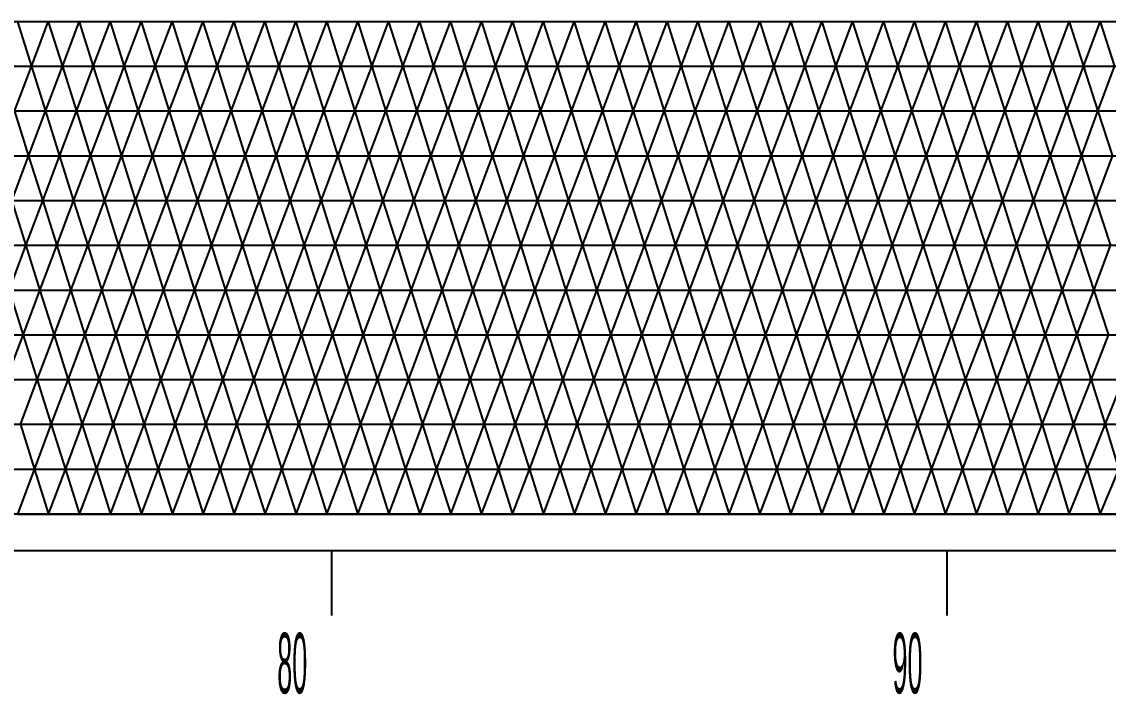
# Model space of a CAD drawing. Extents: x 0.18 to 10.14, y 0.02 to 7.38.
# Drawn here: x 6.559 to 7.958, y 0.212 to 1.078 of the extents above; entities that cross this region are included whole.
import ezdxf

# ---------------------------------------------------------------- set-up
doc = ezdxf.new("R2010")
doc.units = 0
doc.layers.add('1', color=7, linetype='CONTINUOUS')

msp = doc.modelspace()

# ---------------------------------------------------------------- linework, layer by layer
at = {"layer": '1', "color": 253}
for p, q in [((9.879836, 1.077607), (0.620165, 1.077607)), ((6.553442, 1.077607), (6.571567, 1.01999)), ((6.571567, 1.01999), (6.593277, 1.077607)), ((6.593277, 1.077607), (6.611401, 1.01999)), ((6.611401, 1.01999), (6.633112, 1.077607)), ((6.633112, 1.077607), (6.651236, 1.01999)), ((6.651236, 1.01999), (6.672948, 1.077607)), ((6.672948, 1.077607), (6.69107, 1.01999)), ((6.69107, 1.01999), (6.712784, 1.077607)), ((6.712784, 1.077607), (6.730905, 1.01999)), ((6.730905, 1.01999), (6.752619, 1.077607)), ((6.752619, 1.077607), (6.77074, 1.01999)), ((6.77074, 1.01999), (6.792455, 1.077607)), ((6.792455, 1.077607), (6.810574, 1.01999)), ((6.810574, 1.01999), (6.832291, 1.077607)), ((6.832291, 1.077607), (6.850409, 1.01999)), ((6.850409, 1.01999), (6.872127, 1.077607)), ((6.872127, 1.077607), (6.890243, 1.01999)), ((6.890243, 1.01999), (6.911962, 1.077607)), ((6.911962, 1.077607), (6.930078, 1.01999)), ((6.930078, 1.01999), (6.951798, 1.077607)), ((6.951798, 1.077607), (6.969912, 1.01999)), ((6.969912, 1.01999), (6.991633, 1.077607)), ((6.991633, 1.077607), (7.009747, 1.01999)), ((7.009747, 1.01999), (7.031469, 1.077607)), ((7.031469, 1.077607), (7.049582, 1.01999)), ((7.049582, 1.01999), (7.071305, 1.077607)), ((7.071305, 1.077607), (7.089415, 1.01999)), ((7.089415, 1.01999), (7.111141, 1.077607)), ((7.111141, 1.077607), (7.129251, 1.01999)), ((7.129251, 1.01999), (7.150977, 1.077607)), ((7.150977, 1.077607), (7.169085, 1.01999)), ((7.169085, 1.01999), (7.190812, 1.077607)), ((7.190812, 1.077607), (7.20892, 1.01999)), ((7.20892, 1.01999), (7.230648, 1.077607)), ((7.230648, 1.077607), (7.248754, 1.01999)), ((7.248754, 1.01999), (7.270483, 1.077607)), ((7.270483, 1.077607), (7.28859, 1.01999)), ((7.28859, 1.01999), (7.310318, 1.077607)), ((7.310318, 1.077607), (7.328427, 1.01999)), ((7.328427, 1.01999), (7.350154, 1.077607)), ((7.350154, 1.077607), (7.368264, 1.01999)), ((7.368264, 1.01999), (7.38999, 1.077607)), ((7.38999, 1.077607), (7.408103, 1.01999)), ((7.408103, 1.01999), (7.429826, 1.077607)), ((7.429826, 1.077607), (7.447944, 1.01999)), ((7.447944, 1.01999), (7.469662, 1.077607)), ((7.469662, 1.077607), (7.487784, 1.01999)), ((7.487784, 1.01999), (7.509498, 1.077607)), ((7.509498, 1.077607), (7.527627, 1.01999)), ((7.527627, 1.01999), (7.549334, 1.077607)), ((7.549334, 1.077607), (7.567476, 1.01999)), ((7.567476, 1.01999), (7.589169, 1.077607)), ((7.589169, 1.077607), (7.607317, 1.01999)), ((7.607317, 1.01999), (7.629004, 1.077607)), ((7.629004, 1.077607), (7.647177, 1.01999)), ((7.647177, 1.01999), (7.668839, 1.077607)), ((7.668839, 1.077607), (7.687026, 1.01999)), ((7.687026, 1.01999), (7.708675, 1.077607)), ((7.708675, 1.077607), (7.726897, 1.01999)), ((7.726897, 1.01999), (7.748511, 1.077607)), ((7.748511, 1.077607), (7.766765, 1.01999)), ((7.766765, 1.01999), (7.788347, 1.077607)), ((7.788347, 1.077607), (7.806647, 1.01999)), ((7.806647, 1.01999), (7.828183, 1.077607)), ((7.828183, 1.077607), (7.846537, 1.01999)), ((7.846537, 1.01999), (7.868019, 1.077607)), ((7.868019, 1.077607), (7.886418, 1.01999)), ((7.886418, 1.01999), (7.907854, 1.077607)), ((7.907854, 1.077607), (7.926285, 1.01999)), ((7.926285, 1.01999), (7.94769, 1.077607)), ((7.94769, 1.077607), (7.966057, 1.01999)), ((9.879836, 1.01999), (0.620165, 1.01999)), ((6.549852, 0.962373), (6.571567, 1.01999)), ((6.571567, 1.01999), (6.589686, 0.962373)), ((6.589686, 0.962373), (6.611401, 1.01999)), ((6.611401, 1.01999), (6.629519, 0.962373)), ((6.629519, 0.962373), (6.651236, 1.01999)), ((6.651236, 1.01999), (6.669353, 0.962373)), ((6.669353, 0.962373), (6.69107, 1.01999)), ((6.69107, 1.01999), (6.709187, 0.962373)), ((6.709187, 0.962373), (6.730905, 1.01999)), ((6.730905, 1.01999), (6.74902, 0.962373)), ((6.74902, 0.962373), (6.77074, 1.01999)), ((6.77074, 1.01999), (6.788853, 0.962373)), ((6.788853, 0.962373), (6.810574, 1.01999)), ((6.810574, 1.01999), (6.828687, 0.962373)), ((6.828687, 0.962373), (6.850409, 1.01999)), ((6.850409, 1.01999), (6.86852, 0.962373)), ((6.86852, 0.962373), (6.890243, 1.01999)), ((6.890243, 1.01999), (6.908354, 0.962373)), ((6.908354, 0.962373), (6.930078, 1.01999)), ((6.930078, 1.01999), (6.948188, 0.962373)), ((6.948188, 0.962373), (6.969912, 1.01999)), ((6.969912, 1.01999), (6.988021, 0.962373)), ((6.988021, 0.962373), (7.009747, 1.01999)), ((7.009747, 1.01999), (7.027854, 0.962373)), ((7.027854, 0.962373), (7.049582, 1.01999)), ((7.049582, 1.01999), (7.067688, 0.962373)), ((7.067688, 0.962373), (7.089415, 1.01999)), ((7.089415, 1.01999), (7.107522, 0.962373)), ((7.107522, 0.962373), (7.129251, 1.01999)), ((7.129251, 1.01999), (7.147354, 0.962373)), ((7.147354, 0.962373), (7.169085, 1.01999)), ((7.169085, 1.01999), (7.187188, 0.962373)), ((7.187188, 0.962373), (7.20892, 1.01999)), ((7.20892, 1.01999), (7.227022, 0.962373)), ((7.227022, 0.962373), (7.248754, 1.01999)), ((7.248754, 1.01999), (7.266856, 0.962373)), ((7.266856, 0.962373), (7.28859, 1.01999)), ((7.28859, 1.01999), (7.306691, 0.962373)), ((7.306691, 0.962373), (7.328427, 1.01999)), ((7.328427, 1.01999), (7.34653, 0.962373)), ((7.34653, 0.962373), (7.368264, 1.01999)), ((7.368264, 1.01999), (7.38637, 0.962373)), ((7.38637, 0.962373), (7.408103, 1.01999)), ((7.408103, 1.01999), (7.426213, 0.962373)), ((7.426213, 0.962373), (7.447944, 1.01999)), ((7.447944, 1.01999), (7.466059, 0.962373)), ((7.466059, 0.962373), (7.487784, 1.01999)), ((7.487784, 1.01999), (7.505908, 0.962373)), ((7.505908, 0.962373), (7.527627, 1.01999)), ((7.527627, 1.01999), (7.54576, 0.962373)), ((7.54576, 0.962373), (7.567476, 1.01999)), ((7.567476, 1.01999), (7.58562, 0.962373)), ((7.58562, 0.962373), (7.607317, 1.01999)), ((7.607317, 1.01999), (7.625482, 0.962373)), ((7.625482, 0.962373), (7.647177, 1.01999)), ((7.647177, 1.01999), (7.665357, 0.962373)), ((7.665357, 0.962373), (7.687026, 1.01999)), ((7.687026, 1.01999), (7.705237, 0.962373)), ((7.705237, 0.962373), (7.726897, 1.01999)), ((7.726897, 1.01999), (7.74514, 0.962373)), ((7.74514, 0.962373), (7.766765, 1.01999)), ((7.766765, 1.01999), (7.785056, 0.962373)), ((7.785056, 0.962373), (7.806647, 1.01999)), ((7.806647, 1.01999), (7.824995, 0.962373)), ((7.824995, 0.962373), (7.846537, 1.01999)), ((7.846537, 1.01999), (7.864943, 0.962373)), ((7.864943, 0.962373), (7.886418, 1.01999)), ((7.886418, 1.01999), (7.904891, 0.962373)), ((7.904891, 0.962373), (7.926285, 1.01999)), ((7.926285, 1.01999), (7.944791, 0.962373)), ((7.944791, 0.962373), (7.966057, 1.01999)), ((9.879836, 0.962373), (0.620165, 0.962373)), ((6.549852, 0.962373), (6.56797, 0.904755)), ((6.56797, 0.904755), (6.589686, 0.962373)), ((6.589686, 0.962373), (6.607802, 0.904755)), ((6.607802, 0.904755), (6.629519, 0.962373)), ((6.629519, 0.962373), (6.647635, 0.904755)), ((6.647635, 0.904755), (6.669353, 0.962373)), ((6.669353, 0.962373), (6.687467, 0.904755)), ((6.687467, 0.904755), (6.709187, 0.962373)), ((6.709187, 0.962373), (6.7273, 0.904755)), ((6.7273, 0.904755), (6.74902, 0.962373)), ((6.74902, 0.962373), (6.767132, 0.904755)), ((6.767132, 0.904755), (6.788853, 0.962373)), ((6.788853, 0.962373), (6.806964, 0.904755)), ((6.806964, 0.904755), (6.828687, 0.962373)), ((6.828687, 0.962373), (6.846797, 0.904755)), ((6.846797, 0.904755), (6.86852, 0.962373)), ((6.86852, 0.962373), (6.886629, 0.904755)), ((6.886629, 0.904755), (6.908354, 0.962373)), ((6.908354, 0.962373), (6.926461, 0.904755)), ((6.926461, 0.904755), (6.948188, 0.962373)), ((6.948188, 0.962373), (6.966293, 0.904755)), ((6.966293, 0.904755), (6.988021, 0.962373)), ((6.988021, 0.962373), (7.006126, 0.904755)), ((7.006126, 0.904755), (7.027854, 0.962373)), ((7.027854, 0.962373), (7.045959, 0.904755)), ((7.045959, 0.904755), (7.067688, 0.962373)), ((7.067688, 0.962373), (7.085791, 0.904755)), ((7.085791, 0.904755), (7.107522, 0.962373)), ((7.107522, 0.962373), (7.125624, 0.904755)), ((7.125624, 0.904755), (7.147354, 0.962373)), ((7.147354, 0.962373), (7.165456, 0.904755)), ((7.165456, 0.904755), (7.187188, 0.962373)), ((7.187188, 0.962373), (7.205289, 0.904755)), ((7.205289, 0.904755), (7.227022, 0.962373)), ((7.227022, 0.962373), (7.245121, 0.904755)), ((7.245121, 0.904755), (7.266856, 0.962373)), ((7.266856, 0.962373), (7.284954, 0.904755)), ((7.284954, 0.904755), (7.306691, 0.962373)), ((7.306691, 0.962373), (7.32479, 0.904755)), ((7.32479, 0.904755), (7.34653, 0.962373)), ((7.34653, 0.962373), (7.364631, 0.904755)), ((7.364631, 0.904755), (7.38637, 0.962373)), ((7.38637, 0.962373), (7.404474, 0.904755)), ((7.404474, 0.904755), (7.426213, 0.962373)), ((7.426213, 0.962373), (7.444322, 0.904755)), ((7.444322, 0.904755), (7.466059, 0.962373)), ((7.466059, 0.962373), (7.484174, 0.904755)), ((7.484174, 0.904755), (7.505908, 0.962373)), ((7.505908, 0.962373), (7.524032, 0.904755)), ((7.524032, 0.904755), (7.54576, 0.962373)), ((7.54576, 0.962373), (7.563898, 0.904755)), ((7.563898, 0.904755), (7.58562, 0.962373)), ((7.58562, 0.962373), (7.603767, 0.904755)), ((7.603767, 0.904755), (7.625482, 0.962373)), ((7.625482, 0.962373), (7.643658, 0.904755)), ((7.643658, 0.904755), (7.665357, 0.962373)), ((7.665357, 0.962373), (7.683543, 0.904755)), ((7.683543, 0.904755), (7.705237, 0.962373)), ((7.705237, 0.962373), (7.723472, 0.904755)), ((7.723472, 0.904755), (7.74514, 0.962373)), ((7.74514, 0.962373), (7.763404, 0.904755)), ((7.763404, 0.904755), (7.785056, 0.962373)), ((7.785056, 0.962373), (7.803385, 0.904755)), ((7.803385, 0.904755), (7.824995, 0.962373)), ((7.824995, 0.962373), (7.843392, 0.904755)), ((7.843392, 0.904755), (7.864943, 0.962373)), ((7.864943, 0.962373), (7.883423, 0.904755)), ((7.883423, 0.904755), (7.904891, 0.962373)), ((7.904891, 0.962373), (7.923472, 0.904755)), ((7.923472, 0.904755), (7.944791, 0.962373)), ((7.944791, 0.962373), (7.963478, 0.904755)), ((9.879836, 0.904755), (0.620165, 0.904755)), ((6.546255, 0.847138), (6.56797, 0.904755)), ((6.56797, 0.904755), (6.586086, 0.847138)), ((6.586086, 0.847138), (6.607802, 0.904755)), ((6.607802, 0.904755), (6.625917, 0.847138)), ((6.625917, 0.847138), (6.647635, 0.904755)), ((6.647635, 0.904755), (6.665749, 0.847138)), ((6.665749, 0.847138), (6.687467, 0.904755)), ((6.687467, 0.904755), (6.70558, 0.847138)), ((6.70558, 0.847138), (6.7273, 0.904755)), ((6.7273, 0.904755), (6.745411, 0.847138)), ((6.745411, 0.847138), (6.767132, 0.904755)), ((6.767132, 0.904755), (6.785243, 0.847138)), ((6.785243, 0.847138), (6.806964, 0.904755)), ((6.806964, 0.904755), (6.825074, 0.847138)), ((6.825074, 0.847138), (6.846797, 0.904755)), ((6.846797, 0.904755), (6.864905, 0.847138)), ((6.864905, 0.847138), (6.886629, 0.904755)), ((6.886629, 0.904755), (6.904737, 0.847138)), ((6.904737, 0.847138), (6.926461, 0.904755)), ((6.926461, 0.904755), (6.944568, 0.847138)), ((6.944568, 0.847138), (6.966293, 0.904755)), ((6.966293, 0.904755), (6.984399, 0.847138)), ((6.984399, 0.847138), (7.006126, 0.904755)), ((7.006126, 0.904755), (7.02423, 0.847138)), ((7.02423, 0.847138), (7.045959, 0.904755)), ((7.045959, 0.904755), (7.064061, 0.847138)), ((7.064061, 0.847138), (7.085791, 0.904755)), ((7.085791, 0.904755), (7.103893, 0.847138)), ((7.103893, 0.847138), (7.125624, 0.904755)), ((7.125624, 0.904755), (7.143724, 0.847138)), ((7.143724, 0.847138), (7.165456, 0.904755)), ((7.165456, 0.904755), (7.183556, 0.847138)), ((7.183556, 0.847138), (7.205289, 0.904755)), ((7.205289, 0.904755), (7.223387, 0.847138)), ((7.223387, 0.847138), (7.245121, 0.904755)), ((7.245121, 0.904755), (7.263218, 0.847138)), ((7.263218, 0.847138), (7.284954, 0.904755)), ((7.284954, 0.904755), (7.303051, 0.847138)), ((7.303051, 0.847138), (7.32479, 0.904755)), ((7.32479, 0.904755), (7.342889, 0.847138)), ((7.342889, 0.847138), (7.364631, 0.904755)), ((7.364631, 0.904755), (7.38273, 0.847138)), ((7.38273, 0.847138), (7.404474, 0.904755)), ((7.404474, 0.904755), (7.422578, 0.847138)), ((7.422578, 0.847138), (7.444322, 0.904755)), ((7.444322, 0.904755), (7.462432, 0.847138)), ((7.462432, 0.847138), (7.484174, 0.904755)), ((7.484174, 0.904755), (7.50229, 0.847138)), ((7.50229, 0.847138), (7.524032, 0.904755)), ((7.524032, 0.904755), (7.542159, 0.847138)), ((7.542159, 0.847138), (7.563898, 0.904755)), ((7.563898, 0.904755), (7.582039, 0.847138)), ((7.582039, 0.847138), (7.603767, 0.904755)), ((7.603767, 0.904755), (7.621919, 0.847138)), ((7.621919, 0.847138), (7.643658, 0.904755)), ((7.643658, 0.904755), (7.661833, 0.847138)), ((7.661833, 0.847138), (7.683543, 0.904755)), ((7.683543, 0.904755), (7.701747, 0.847138)), ((7.701747, 0.847138), (7.723472, 0.904755)), ((7.723472, 0.904755), (7.741711, 0.847138)), ((7.741711, 0.847138), (7.763404, 0.904755)), ((7.763404, 0.904755), (7.781698, 0.847138)), ((7.781698, 0.847138), (7.803385, 0.904755)), ((7.803385, 0.904755), (7.821752, 0.847138)), ((7.821752, 0.847138), (7.843392, 0.904755)), ((7.843392, 0.904755), (7.861846, 0.847138)), ((7.861846, 0.847138), (7.883423, 0.904755)), ((7.883423, 0.904755), (7.902011, 0.847138)), ((7.902011, 0.847138), (7.923472, 0.904755)), ((7.923472, 0.904755), (7.942226, 0.847138)), ((7.942226, 0.847138), (7.963478, 0.904755)), ((9.879836, 0.847138), (0.620165, 0.847138)), ((6.546255, 0.847138), (6.564374, 0.789521)), ((6.564374, 0.789521), (6.586086, 0.847138)), ((6.586086, 0.847138), (6.604204, 0.789521)), ((6.604204, 0.789521), (6.625917, 0.847138)), ((6.625917, 0.847138), (6.644035, 0.789521)), ((6.644035, 0.789521), (6.665749, 0.847138)), ((6.665749, 0.847138), (6.683865, 0.789521)), ((6.683865, 0.789521), (6.70558, 0.847138)), ((6.70558, 0.847138), (6.723695, 0.789521)), ((6.723695, 0.789521), (6.745411, 0.847138)), ((6.745411, 0.847138), (6.763525, 0.789521)), ((6.763525, 0.789521), (6.785243, 0.847138)), ((6.785243, 0.847138), (6.803355, 0.789521)), ((6.803355, 0.789521), (6.825074, 0.847138)), ((6.825074, 0.847138), (6.843186, 0.789521)), ((6.843186, 0.789521), (6.864905, 0.847138)), ((6.864905, 0.847138), (6.883016, 0.789521)), ((6.883016, 0.789521), (6.904737, 0.847138)), ((6.904737, 0.847138), (6.922846, 0.789521)), ((6.922846, 0.789521), (6.944568, 0.847138)), ((6.944568, 0.847138), (6.962677, 0.789521)), ((6.962677, 0.789521), (6.984399, 0.847138)), ((6.984399, 0.847138), (7.002507, 0.789521)), ((7.002507, 0.789521), (7.02423, 0.847138)), ((7.02423, 0.847138), (7.042337, 0.789521)), ((7.042337, 0.789521), (7.064061, 0.847138)), ((7.064061, 0.847138), (7.082167, 0.789521)), ((7.082167, 0.789521), (7.103893, 0.847138)), ((7.103893, 0.847138), (7.121997, 0.789521)), ((7.121997, 0.789521), (7.143724, 0.847138)), ((7.143724, 0.847138), (7.161828, 0.789521)), ((7.161828, 0.789521), (7.183556, 0.847138)), ((7.183556, 0.847138), (7.201658, 0.789521)), ((7.201658, 0.789521), (7.223387, 0.847138)), ((7.223387, 0.847138), (7.241488, 0.789521)), ((7.241488, 0.789521), (7.263218, 0.847138)), ((7.263218, 0.847138), (7.281318, 0.789521)), ((7.281318, 0.789521), (7.303051, 0.847138)), ((7.303051, 0.847138), (7.321151, 0.789521)), ((7.321151, 0.789521), (7.342889, 0.847138)), ((7.342889, 0.847138), (7.360989, 0.789521)), ((7.360989, 0.789521), (7.38273, 0.847138)), ((7.38273, 0.847138), (7.400831, 0.789521)), ((7.400831, 0.789521), (7.422578, 0.847138)), ((7.422578, 0.847138), (7.440684, 0.789521)), ((7.440684, 0.789521), (7.462432, 0.847138)), ((7.462432, 0.847138), (7.480546, 0.789521)), ((7.480546, 0.789521), (7.50229, 0.847138)), ((7.50229, 0.847138), (7.520411, 0.789521)), ((7.520411, 0.789521), (7.542159, 0.847138)), ((7.542159, 0.847138), (7.560287, 0.789521)), ((7.560287, 0.789521), (7.582039, 0.847138)), ((7.582039, 0.847138), (7.600177, 0.789521)), ((7.600177, 0.789521), (7.621919, 0.847138)), ((7.621919, 0.847138), (7.640083, 0.789521)), ((7.640083, 0.789521), (7.661833, 0.847138)), ((7.661833, 0.847138), (7.679996, 0.789521)), ((7.679996, 0.789521), (7.701747, 0.847138)), ((7.701747, 0.847138), (7.719967, 0.789521)), ((7.719967, 0.789521), (7.741711, 0.847138)), ((7.741711, 0.847138), (7.759946, 0.789521)), ((7.759946, 0.789521), (7.781698, 0.847138)), ((7.781698, 0.847138), (7.800018, 0.789521)), ((7.800018, 0.789521), (7.821752, 0.847138)), ((7.821752, 0.847138), (7.840147, 0.789521)), ((7.840147, 0.789521), (7.861846, 0.847138)), ((7.861846, 0.847138), (7.880371, 0.789521)), ((7.880371, 0.789521), (7.902011, 0.847138)), ((7.902011, 0.847138), (7.920719, 0.789521)), ((7.920719, 0.789521), (7.942226, 0.847138)), ((7.942226, 0.847138), (7.961192, 0.789521)), ((9.879836, 0.789521), (0.620165, 0.789521)), ((6.542671, 0.731904), (6.564374, 0.789521)), ((6.564374, 0.789521), (6.5825, 0.731904)), ((6.5825, 0.731904), (6.604204, 0.789521)), ((6.604204, 0.789521), (6.622329, 0.731904)), ((6.622329, 0.731904), (6.644035, 0.789521)), ((6.644035, 0.789521), (6.662158, 0.731904)), ((6.662158, 0.731904), (6.683865, 0.789521)), ((6.683865, 0.789521), (6.701988, 0.731904)), ((6.701988, 0.731904), (6.723695, 0.789521)), ((6.723695, 0.789521), (6.741817, 0.731904)), ((6.741817, 0.731904), (6.763525, 0.789521)), ((6.763525, 0.789521), (6.781646, 0.731904)), ((6.781646, 0.731904), (6.803355, 0.789521)), ((6.803355, 0.789521), (6.821475, 0.731904)), ((6.821475, 0.731904), (6.843186, 0.789521)), ((6.843186, 0.789521), (6.861304, 0.731904)), ((6.861304, 0.731904), (6.883016, 0.789521)), ((6.883016, 0.789521), (6.901134, 0.731904)), ((6.901134, 0.731904), (6.922846, 0.789521)), ((6.922846, 0.789521), (6.940962, 0.731904)), ((6.940962, 0.731904), (6.962677, 0.789521)), ((6.962677, 0.789521), (6.980792, 0.731904)), ((6.980792, 0.731904), (7.002507, 0.789521)), ((7.002507, 0.789521), (7.02062, 0.731904)), ((7.02062, 0.731904), (7.042337, 0.789521)), ((7.042337, 0.789521), (7.06045, 0.731904)), ((7.06045, 0.731904), (7.082167, 0.789521)), ((7.082167, 0.789521), (7.100279, 0.731904)), ((7.100279, 0.731904), (7.121997, 0.789521)), ((7.121997, 0.789521), (7.140108, 0.731904)), ((7.140108, 0.731904), (7.161828, 0.789521)), ((7.161828, 0.789521), (7.179937, 0.731904)), ((7.179937, 0.731904), (7.201658, 0.789521)), ((7.201658, 0.789521), (7.219767, 0.731904)), ((7.219767, 0.731904), (7.241488, 0.789521)), ((7.241488, 0.789521), (7.259595, 0.731904)), ((7.259595, 0.731904), (7.281318, 0.789521)), ((7.281318, 0.789521), (7.299425, 0.731904)), ((7.299425, 0.731904), (7.321151, 0.789521)), ((7.321151, 0.789521), (7.339256, 0.731904)), ((7.339256, 0.731904), (7.360989, 0.789521)), ((7.360989, 0.789521), (7.379094, 0.731904)), ((7.379094, 0.731904), (7.400831, 0.789521)), ((7.400831, 0.789521), (7.418937, 0.731904)), ((7.418937, 0.731904), (7.440684, 0.789521)), ((7.440684, 0.789521), (7.458795, 0.731904)), ((7.458795, 0.731904), (7.480546, 0.789521)), ((7.480546, 0.789521), (7.498661, 0.731904)), ((7.498661, 0.731904), (7.520411, 0.789521)), ((7.520411, 0.789521), (7.538536, 0.731904)), ((7.538536, 0.731904), (7.560287, 0.789521)), ((7.560287, 0.789521), (7.578416, 0.731904)), ((7.578416, 0.731904), (7.600177, 0.789521)), ((7.600177, 0.789521), (7.618311, 0.731904)), ((7.618311, 0.731904), (7.640083, 0.789521)), ((7.640083, 0.789521), (7.658241, 0.731904)), ((7.658241, 0.731904), (7.679996, 0.789521)), ((7.679996, 0.789521), (7.69816, 0.731904)), ((7.69816, 0.731904), (7.719967, 0.789521)), ((7.719967, 0.789521), (7.738169, 0.731904)), ((7.738169, 0.731904), (7.759946, 0.789521)), ((7.759946, 0.789521), (7.778191, 0.731904)), ((7.778191, 0.731904), (7.800018, 0.789521)), ((7.800018, 0.789521), (7.818335, 0.731904)), ((7.818335, 0.731904), (7.840147, 0.789521)), ((7.840147, 0.789521), (7.858557, 0.731904)), ((7.858557, 0.731904), (7.880371, 0.789521)), ((7.880371, 0.789521), (7.898954, 0.731904)), ((7.898954, 0.731904), (7.920719, 0.789521)), ((7.920719, 0.789521), (7.939555, 0.731904)), ((7.939555, 0.731904), (7.961192, 0.789521)), ((9.879836, 0.731904), (0.620165, 0.731904)), ((6.542671, 0.731904), (6.560809, 0.674286)), ((6.560809, 0.674286), (6.5825, 0.731904)), ((6.5825, 0.731904), (6.600637, 0.674286)), ((6.600637, 0.674286), (6.622329, 0.731904)), ((6.622329, 0.731904), (6.640465, 0.674286)), ((6.640465, 0.674286), (6.662158, 0.731904)), ((6.662158, 0.731904), (6.680293, 0.674286)), ((6.680293, 0.674286), (6.701988, 0.731904)), ((6.701988, 0.731904), (6.720121, 0.674286)), ((6.720121, 0.674286), (6.741817, 0.731904)), ((6.741817, 0.731904), (6.759949, 0.674286)), ((6.759949, 0.674286), (6.781646, 0.731904)), ((6.781646, 0.731904), (6.799777, 0.674286)), ((6.799777, 0.674286), (6.821475, 0.731904)), ((6.821475, 0.731904), (6.839605, 0.674286)), ((6.839605, 0.674286), (6.861304, 0.731904)), ((6.861304, 0.731904), (6.879434, 0.674286)), ((6.879434, 0.674286), (6.901134, 0.731904)), ((6.901134, 0.731904), (6.919261, 0.674286)), ((6.919261, 0.674286), (6.940962, 0.731904)), ((6.940962, 0.731904), (6.95909, 0.674286)), ((6.95909, 0.674286), (6.980792, 0.731904)), ((6.980792, 0.731904), (6.998917, 0.674286)), ((6.998917, 0.674286), (7.02062, 0.731904)), ((7.02062, 0.731904), (7.038745, 0.674286)), ((7.038745, 0.674286), (7.06045, 0.731904)), ((7.06045, 0.731904), (7.078574, 0.674286)), ((7.078574, 0.674286), (7.100279, 0.731904)), ((7.100279, 0.731904), (7.118402, 0.674286)), ((7.118402, 0.674286), (7.140108, 0.731904)), ((7.140108, 0.731904), (7.15823, 0.674286)), ((7.15823, 0.674286), (7.179937, 0.731904)), ((7.179937, 0.731904), (7.198057, 0.674286)), ((7.198057, 0.674286), (7.219767, 0.731904)), ((7.219767, 0.731904), (7.237886, 0.674286)), ((7.237886, 0.674286), (7.259595, 0.731904)), ((7.259595, 0.731904), (7.277714, 0.674286)), ((7.277714, 0.674286), (7.299425, 0.731904)), ((7.299425, 0.731904), (7.317542, 0.674286)), ((7.317542, 0.674286), (7.339256, 0.731904)), ((7.339256, 0.731904), (7.357374, 0.674286)), ((7.357374, 0.674286), (7.379094, 0.731904)), ((7.379094, 0.731904), (7.39721, 0.674286)), ((7.39721, 0.674286), (7.418937, 0.731904)), ((7.418937, 0.731904), (7.437054, 0.674286)), ((7.437054, 0.674286), (7.458795, 0.731904)), ((7.458795, 0.731904), (7.476912, 0.674286)), ((7.476912, 0.674286), (7.498661, 0.731904)), ((7.498661, 0.731904), (7.516781, 0.674286)), ((7.516781, 0.674286), (7.538536, 0.731904)), ((7.538536, 0.731904), (7.556664, 0.674286)), ((7.556664, 0.674286), (7.578416, 0.731904)), ((7.578416, 0.731904), (7.596545, 0.674286)), ((7.596545, 0.674286), (7.618311, 0.731904)), ((7.618311, 0.731904), (7.636445, 0.674286)), ((7.636445, 0.674286), (7.658241, 0.731904)), ((7.658241, 0.731904), (7.676373, 0.674286)), ((7.676373, 0.674286), (7.69816, 0.731904)), ((7.69816, 0.731904), (7.716333, 0.674286)), ((7.716333, 0.674286), (7.738169, 0.731904)), ((7.738169, 0.731904), (7.756323, 0.674286)), ((7.756323, 0.674286), (7.778191, 0.731904)), ((7.778191, 0.731904), (7.796433, 0.674286)), ((7.796433, 0.674286), (7.818335, 0.731904)), ((7.818335, 0.731904), (7.836607, 0.674286)), ((7.836607, 0.674286), (7.858557, 0.731904)), ((7.858557, 0.731904), (7.876958, 0.674286)), ((7.876958, 0.674286), (7.898954, 0.731904)), ((7.898954, 0.731904), (7.917552, 0.674286)), ((7.917552, 0.674286), (7.939555, 0.731904)), ((7.939555, 0.731904), (7.958488, 0.674286)), ((9.879836, 0.674286), (0.620165, 0.674286)), ((6.539135, 0.616669), (6.560809, 0.674286)), ((6.560809, 0.674286), (6.578962, 0.616669)), ((6.578962, 0.616669), (6.600637, 0.674286)), ((6.600637, 0.674286), (6.618789, 0.616669)), ((6.618789, 0.616669), (6.640465, 0.674286)), ((6.640465, 0.674286), (6.658616, 0.616669)), ((6.658616, 0.616669), (6.680293, 0.674286)), ((6.680293, 0.674286), (6.698443, 0.616669)), ((6.698443, 0.616669), (6.720121, 0.674286)), ((6.720121, 0.674286), (6.73827, 0.616669)), ((6.73827, 0.616669), (6.759949, 0.674286)), ((6.759949, 0.674286), (6.778097, 0.616669)), ((6.778097, 0.616669), (6.799777, 0.674286)), ((6.799777, 0.674286), (6.817924, 0.616669)), ((6.817924, 0.616669), (6.839605, 0.674286)), ((6.839605, 0.674286), (6.85775, 0.616669)), ((6.85775, 0.616669), (6.879434, 0.674286)), ((6.879434, 0.674286), (6.897578, 0.616669)), ((6.897578, 0.616669), (6.919261, 0.674286)), ((6.919261, 0.674286), (6.937405, 0.616669)), ((6.937405, 0.616669), (6.95909, 0.674286)), ((6.95909, 0.674286), (6.977232, 0.616669)), ((6.977232, 0.616669), (6.998917, 0.674286)), ((6.998917, 0.674286), (7.017059, 0.616669)), ((7.017059, 0.616669), (7.038745, 0.674286)), ((7.038745, 0.674286), (7.056886, 0.616669)), ((7.056886, 0.616669), (7.078574, 0.674286)), ((7.078574, 0.674286), (7.096713, 0.616669)), ((7.096713, 0.616669), (7.118402, 0.674286)), ((7.118402, 0.674286), (7.13654, 0.616669)), ((7.13654, 0.616669), (7.15823, 0.674286)), ((7.15823, 0.674286), (7.176367, 0.616669)), ((7.176367, 0.616669), (7.198057, 0.674286)), ((7.198057, 0.674286), (7.216194, 0.616669)), ((7.216194, 0.616669), (7.237886, 0.674286)), ((7.237886, 0.674286), (7.256021, 0.616669)), ((7.256021, 0.616669), (7.277714, 0.674286)), ((7.277714, 0.674286), (7.295847, 0.616669)), ((7.295847, 0.616669), (7.317542, 0.674286)), ((7.317542, 0.674286), (7.335675, 0.616669)), ((7.335675, 0.616669), (7.357374, 0.674286)), ((7.357374, 0.674286), (7.375506, 0.616669)), ((7.375506, 0.616669), (7.39721, 0.674286)), ((7.39721, 0.674286), (7.41534, 0.616669)), ((7.41534, 0.616669), (7.437054, 0.674286)), ((7.437054, 0.674286), (7.455184, 0.616669)), ((7.455184, 0.616669), (7.476912, 0.674286)), ((7.476912, 0.674286), (7.495038, 0.616669)), ((7.495038, 0.616669), (7.516781, 0.674286)), ((7.516781, 0.674286), (7.534907, 0.616669)), ((7.534907, 0.616669), (7.556664, 0.674286)), ((7.556664, 0.674286), (7.574791, 0.616669)), ((7.574791, 0.616669), (7.596545, 0.674286)), ((7.596545, 0.674286), (7.614674, 0.616669)), ((7.614674, 0.616669), (7.636445, 0.674286)), ((7.636445, 0.674286), (7.654572, 0.616669)), ((7.654572, 0.616669), (7.676373, 0.674286)), ((7.676373, 0.674286), (7.694475, 0.616669)), ((7.694475, 0.616669), (7.716333, 0.674286)), ((7.716333, 0.674286), (7.734475, 0.616669)), ((7.734475, 0.616669), (7.756323, 0.674286)), ((7.756323, 0.674286), (7.774447, 0.616669)), ((7.774447, 0.616669), (7.796433, 0.674286)), ((7.796433, 0.674286), (7.814601, 0.616669)), ((7.814601, 0.616669), (7.836607, 0.674286)), ((7.836607, 0.674286), (7.854807, 0.616669)), ((7.854807, 0.616669), (7.876958, 0.674286)), ((7.876958, 0.674286), (7.895271, 0.616669)), ((7.895271, 0.616669), (7.917552, 0.674286)), ((7.917552, 0.674286), (7.936087, 0.616669)), ((7.936087, 0.616669), (7.958488, 0.674286)), ((9.879836, 0.616669), (0.620165, 0.616669)), ((6.557307, 0.559052), (6.578962, 0.616669)), ((6.578962, 0.616669), (6.597133, 0.559052)), ((6.597133, 0.559052), (6.618789, 0.616669)), ((6.618789, 0.616669), (6.63696, 0.559052)), ((6.63696, 0.559052), (6.658616, 0.616669)), ((6.658616, 0.616669), (6.676785, 0.559052)), ((6.676785, 0.559052), (6.698443, 0.616669)), ((6.698443, 0.616669), (6.716611, 0.559052)), ((6.716611, 0.559052), (6.73827, 0.616669)), ((6.73827, 0.616669), (6.756437, 0.559052)), ((6.756437, 0.559052), (6.778097, 0.616669)), ((6.778097, 0.616669), (6.796263, 0.559052)), ((6.796263, 0.559052), (6.817924, 0.616669)), ((6.817924, 0.616669), (6.836089, 0.559052)), ((6.836089, 0.559052), (6.85775, 0.616669)), ((6.85775, 0.616669), (6.875915, 0.559052)), ((6.875915, 0.559052), (6.897578, 0.616669)), ((6.897578, 0.616669), (6.91574, 0.559052)), ((6.91574, 0.559052), (6.937405, 0.616669)), ((6.937405, 0.616669), (6.955566, 0.559052)), ((6.955566, 0.559052), (6.977232, 0.616669)), ((6.977232, 0.616669), (6.995392, 0.559052)), ((6.995392, 0.559052), (7.017059, 0.616669)), ((7.017059, 0.616669), (7.035218, 0.559052)), ((7.035218, 0.559052), (7.056886, 0.616669)), ((7.056886, 0.616669), (7.075044, 0.559052)), ((7.075044, 0.559052), (7.096713, 0.616669)), ((7.096713, 0.616669), (7.11487, 0.559052)), ((7.11487, 0.559052), (7.13654, 0.616669)), ((7.13654, 0.616669), (7.154696, 0.559052)), ((7.154696, 0.559052), (7.176367, 0.616669)), ((7.176367, 0.616669), (7.194521, 0.559052)), ((7.194521, 0.559052), (7.216194, 0.616669)), ((7.216194, 0.616669), (7.234347, 0.559052)), ((7.234347, 0.559052), (7.256021, 0.616669)), ((7.256021, 0.616669), (7.274174, 0.559052)), ((7.274174, 0.559052), (7.295847, 0.616669)), ((7.295847, 0.616669), (7.313999, 0.559052)), ((7.313999, 0.559052), (7.335675, 0.616669)), ((7.335675, 0.616669), (7.353825, 0.559052)), ((7.353825, 0.559052), (7.375506, 0.616669)), ((7.375506, 0.616669), (7.393655, 0.559052)), ((7.393655, 0.559052), (7.41534, 0.616669)), ((7.41534, 0.616669), (7.433486, 0.559052)), ((7.433486, 0.559052), (7.455184, 0.616669)), ((7.455184, 0.616669), (7.473327, 0.559052)), ((7.473327, 0.559052), (7.495038, 0.616669)), ((7.495038, 0.616669), (7.513174, 0.559052)), ((7.513174, 0.559052), (7.534907, 0.616669)), ((7.534907, 0.616669), (7.553039, 0.559052)), ((7.553039, 0.559052), (7.574791, 0.616669)), ((7.574791, 0.616669), (7.592909, 0.559052)), ((7.592909, 0.559052), (7.614674, 0.616669)), ((7.614674, 0.616669), (7.632796, 0.559052)), ((7.632796, 0.559052), (7.654572, 0.616669)), ((7.654572, 0.616669), (7.672671, 0.559052)), ((7.672671, 0.559052), (7.694475, 0.616669)), ((7.694475, 0.616669), (7.712568, 0.559052)), ((7.712568, 0.559052), (7.734475, 0.616669)), ((7.734475, 0.616669), (7.75252, 0.559052)), ((7.75252, 0.559052), (7.774447, 0.616669)), ((7.774447, 0.616669), (7.792549, 0.559052)), ((7.792549, 0.559052), (7.814601, 0.616669)), ((7.814601, 0.616669), (7.832613, 0.559052)), ((7.832613, 0.559052), (7.854807, 0.616669)), ((7.854807, 0.616669), (7.872856, 0.559052)), ((7.872856, 0.559052), (7.895271, 0.616669)), ((7.895271, 0.616669), (7.913358, 0.559052)), ((7.913358, 0.559052), (7.936087, 0.616669)), ((7.936087, 0.616669), (7.954351, 0.559052)), ((7.954351, 0.559052), (7.977496, 0.616669)), ((9.879836, 0.559052), (0.620165, 0.559052)), ((6.557307, 0.559052), (6.575502, 0.501435)), ((6.575502, 0.501435), (6.597133, 0.559052)), ((6.597133, 0.559052), (6.615327, 0.501435)), ((6.615327, 0.501435), (6.63696, 0.559052)), ((6.63696, 0.559052), (6.655152, 0.501435)), ((6.655152, 0.501435), (6.676785, 0.559052)), ((6.676785, 0.559052), (6.694977, 0.501435)), ((6.694977, 0.501435), (6.716611, 0.559052)), ((6.716611, 0.559052), (6.734801, 0.501435)), ((6.734801, 0.501435), (6.756437, 0.559052)), ((6.756437, 0.559052), (6.774627, 0.501435)), ((6.774627, 0.501435), (6.796263, 0.559052)), ((6.796263, 0.559052), (6.814451, 0.501435)), ((6.814451, 0.501435), (6.836089, 0.559052)), ((6.836089, 0.559052), (6.854276, 0.501435)), ((6.854276, 0.501435), (6.875915, 0.559052)), ((6.875915, 0.559052), (6.894101, 0.501435)), ((6.894101, 0.501435), (6.91574, 0.559052)), ((6.91574, 0.559052), (6.933925, 0.501435)), ((6.933925, 0.501435), (6.955566, 0.559052)), ((6.955566, 0.559052), (6.973751, 0.501435)), ((6.973751, 0.501435), (6.995392, 0.559052)), ((6.995392, 0.559052), (7.013575, 0.501435)), ((7.013575, 0.501435), (7.035218, 0.559052)), ((7.035218, 0.559052), (7.0534, 0.501435)), ((7.0534, 0.501435), (7.075044, 0.559052)), ((7.075044, 0.559052), (7.093225, 0.501435)), ((7.093225, 0.501435), (7.11487, 0.559052)), ((7.11487, 0.559052), (7.133049, 0.501435)), ((7.133049, 0.501435), (7.154696, 0.559052)), ((7.154696, 0.559052), (7.172874, 0.501435)), ((7.172874, 0.501435), (7.194521, 0.559052)), ((7.194521, 0.559052), (7.212699, 0.501435)), ((7.212699, 0.501435), (7.234347, 0.559052)), ((7.234347, 0.559052), (7.252524, 0.501435)), ((7.252524, 0.501435), (7.274174, 0.559052)), ((7.274174, 0.559052), (7.292348, 0.501435)), ((7.292348, 0.501435), (7.313999, 0.559052)), ((7.313999, 0.559052), (7.332173, 0.501435)), ((7.332173, 0.501435), (7.353825, 0.559052)), ((7.353825, 0.559052), (7.371998, 0.501435)), ((7.371998, 0.501435), (7.393655, 0.559052)), ((7.393655, 0.559052), (7.411826, 0.501435)), ((7.411826, 0.501435), (7.433486, 0.559052)), ((7.433486, 0.559052), (7.451653, 0.501435)), ((7.451653, 0.501435), (7.473327, 0.559052)), ((7.473327, 0.559052), (7.491488, 0.501435)), ((7.491488, 0.501435), (7.513174, 0.559052)), ((7.513174, 0.559052), (7.531324, 0.501435)), ((7.531324, 0.501435), (7.553039, 0.559052)), ((7.553039, 0.559052), (7.571177, 0.501435)), ((7.571177, 0.501435), (7.592909, 0.559052)), ((7.592909, 0.559052), (7.611025, 0.501435)), ((7.611025, 0.501435), (7.632796, 0.559052)), ((7.632796, 0.559052), (7.650898, 0.501435)), ((7.650898, 0.501435), (7.672671, 0.559052)), ((7.672671, 0.559052), (7.690741, 0.501435)), ((7.690741, 0.501435), (7.712568, 0.559052)), ((7.712568, 0.559052), (7.730633, 0.501435)), ((7.730633, 0.501435), (7.75252, 0.559052)), ((7.75252, 0.559052), (7.770484, 0.501435)), ((7.770484, 0.501435), (7.792549, 0.559052)), ((7.792549, 0.559052), (7.810526, 0.501435)), ((7.810526, 0.501435), (7.832613, 0.559052)), ((7.832613, 0.559052), (7.850455, 0.501435)), ((7.850455, 0.501435), (7.872856, 0.559052)), ((7.872856, 0.559052), (7.890607, 0.501435)), ((7.890607, 0.501435), (7.913358, 0.559052)), ((7.913358, 0.559052), (7.930987, 0.501435)), ((7.930987, 0.501435), (7.954351, 0.559052)), ((7.954351, 0.559052), (7.971949, 0.501435)), ((9.879836, 0.501435), (0.620165, 0.501435)), ((6.553896, 0.443817), (6.575502, 0.501435)), ((6.575502, 0.501435), (6.593719, 0.443817)), ((6.593719, 0.443817), (6.615327, 0.501435)), ((6.615327, 0.501435), (6.633543, 0.443817)), ((6.633543, 0.443817), (6.655152, 0.501435)), ((6.655152, 0.501435), (6.673367, 0.443817)), ((6.673367, 0.443817), (6.694977, 0.501435)), ((6.694977, 0.501435), (6.713191, 0.443817)), ((6.713191, 0.443817), (6.734801, 0.501435)), ((6.734801, 0.501435), (6.753015, 0.443817)), ((6.753015, 0.443817), (6.774627, 0.501435)), ((6.774627, 0.501435), (6.792839, 0.443817)), ((6.792839, 0.443817), (6.814451, 0.501435)), ((6.814451, 0.501435), (6.832662, 0.443817)), ((6.832662, 0.443817), (6.854276, 0.501435)), ((6.854276, 0.501435), (6.872485, 0.443817)), ((6.872485, 0.443817), (6.894101, 0.501435)), ((6.894101, 0.501435), (6.912309, 0.443817)), ((6.912309, 0.443817), (6.933925, 0.501435)), ((6.933925, 0.501435), (6.952133, 0.443817)), ((6.952133, 0.443817), (6.973751, 0.501435)), ((6.973751, 0.501435), (6.991956, 0.443817)), ((6.991956, 0.443817), (7.013575, 0.501435)), ((7.013575, 0.501435), (7.031781, 0.443817)), ((7.031781, 0.443817), (7.0534, 0.501435)), ((7.0534, 0.501435), (7.071605, 0.443817)), ((7.071605, 0.443817), (7.093225, 0.501435)), ((7.093225, 0.501435), (7.111428, 0.443817)), ((7.111428, 0.443817), (7.133049, 0.501435)), ((7.133049, 0.501435), (7.151251, 0.443817)), ((7.151251, 0.443817), (7.172874, 0.501435)), ((7.172874, 0.501435), (7.191075, 0.443817)), ((7.191075, 0.443817), (7.212699, 0.501435)), ((7.212699, 0.501435), (7.230899, 0.443817)), ((7.230899, 0.443817), (7.252524, 0.501435)), ((7.252524, 0.501435), (7.270722, 0.443817)), ((7.270722, 0.443817), (7.292348, 0.501435)), ((7.292348, 0.501435), (7.310546, 0.443817)), ((7.310546, 0.443817), (7.332173, 0.501435)), ((7.332173, 0.501435), (7.35037, 0.443817)), ((7.35037, 0.443817), (7.371998, 0.501435)), ((7.371998, 0.501435), (7.390194, 0.443817)), ((7.390194, 0.443817), (7.411826, 0.501435)), ((7.411826, 0.501435), (7.430017, 0.443817)), ((7.430017, 0.443817), (7.451653, 0.501435)), ((7.451653, 0.501435), (7.46984, 0.443817)), ((7.46984, 0.443817), (7.491488, 0.501435)), ((7.491488, 0.501435), (7.509665, 0.443817)), ((7.509665, 0.443817), (7.531324, 0.501435)), ((7.531324, 0.501435), (7.549488, 0.443817)), ((7.549488, 0.443817), (7.571177, 0.501435)), ((7.571177, 0.501435), (7.589312, 0.443817)), ((7.589312, 0.443817), (7.611025, 0.501435)), ((7.611025, 0.501435), (7.629136, 0.443817)), ((7.629136, 0.443817), (7.650898, 0.501435)), ((7.650898, 0.501435), (7.668959, 0.443817)), ((7.668959, 0.443817), (7.690741, 0.501435)), ((7.690741, 0.501435), (7.708783, 0.443817)), ((7.708783, 0.443817), (7.730633, 0.501435)), ((7.730633, 0.501435), (7.748607, 0.443817)), ((7.748607, 0.443817), (7.770484, 0.501435)), ((7.770484, 0.501435), (7.788431, 0.443817)), ((7.788431, 0.443817), (7.810526, 0.501435)), ((7.810526, 0.501435), (7.828254, 0.443817)), ((7.828254, 0.443817), (7.850455, 0.501435)), ((7.850455, 0.501435), (7.868078, 0.443817)), ((7.868078, 0.443817), (7.890607, 0.501435)), ((7.890607, 0.501435), (7.907902, 0.443817)), ((7.907902, 0.443817), (7.930987, 0.501435)), ((7.930987, 0.501435), (7.947725, 0.443817)), ((7.947725, 0.443817), (7.971949, 0.501435)), ((9.879836, 0.443817), (0.620165, 0.443817))]:
    msp.add_line(p, q, dxfattribs=at)
at = {"layer": '1', "color": 5}
for p, q in [((6.593277, 1.077607), (6.553442, 1.077607)), ((6.633112, 1.077607), (6.593277, 1.077607)), ((6.672948, 1.077607), (6.633112, 1.077607)), ((6.712784, 1.077607), (6.672948, 1.077607)), ((6.752619, 1.077607), (6.712784, 1.077607)), ((6.792455, 1.077607), (6.752619, 1.077607)), ((6.832291, 1.077607), (6.792455, 1.077607)), ((6.872127, 1.077607), (6.832291, 1.077607)), ((6.911962, 1.077607), (6.872127, 1.077607)), ((6.951798, 1.077607), (6.911962, 1.077607)), ((6.991633, 1.077607), (6.951798, 1.077607)), ((7.031469, 1.077607), (6.991633, 1.077607)), ((7.071305, 1.077607), (7.031469, 1.077607)), ((7.111141, 1.077607), (7.071305, 1.077607)), ((7.150977, 1.077607), (7.111141, 1.077607)), ((7.190812, 1.077607), (7.150977, 1.077607)), ((7.230648, 1.077607), (7.190812, 1.077607)), ((7.270483, 1.077607), (7.230648, 1.077607)), ((7.310318, 1.077607), (7.270483, 1.077607)), ((7.350154, 1.077607), (7.310318, 1.077607)), ((7.38999, 1.077607), (7.350154, 1.077607)), ((7.429826, 1.077607), (7.38999, 1.077607)), ((7.469662, 1.077607), (7.429826, 1.077607)), ((7.509498, 1.077607), (7.469662, 1.077607)), ((7.549334, 1.077607), (7.509498, 1.077607)), ((7.589169, 1.077607), (7.549334, 1.077607)), ((7.629004, 1.077607), (7.589169, 1.077607)), ((7.668839, 1.077607), (7.629004, 1.077607)), ((7.708675, 1.077607), (7.668839, 1.077607)), ((7.748511, 1.077607), (7.708675, 1.077607)), ((7.788347, 1.077607), (7.748511, 1.077607)), ((7.828183, 1.077607), (7.788347, 1.077607)), ((7.868019, 1.077607), (7.828183, 1.077607)), ((7.907854, 1.077607), (7.868019, 1.077607)), ((7.94769, 1.077607), (7.907854, 1.077607)), ((7.987525, 1.077607), (7.94769, 1.077607)), ((6.553896, 0.443817), (6.593719, 0.443817)), ((6.593719, 0.443817), (6.633543, 0.443817)), ((6.633543, 0.443817), (6.673367, 0.443817)), ((6.673367, 0.443817), (6.713191, 0.443817)), ((6.713191, 0.443817), (6.753015, 0.443817)), ((6.753015, 0.443817), (6.792839, 0.443817)), ((6.792839, 0.443817), (6.832662, 0.443817)), ((6.832662, 0.443817), (6.872485, 0.443817)), ((6.872485, 0.443817), (6.912309, 0.443817)), ((6.912309, 0.443817), (6.952133, 0.443817)), ((6.952133, 0.443817), (6.991956, 0.443817)), ((6.991956, 0.443817), (7.031781, 0.443817)), ((7.031781, 0.443817), (7.071605, 0.443817)), ((7.071605, 0.443817), (7.111428, 0.443817)), ((7.111428, 0.443817), (7.151251, 0.443817)), ((7.151251, 0.443817), (7.191075, 0.443817)), ((7.191075, 0.443817), (7.230899, 0.443817)), ((7.230899, 0.443817), (7.270722, 0.443817)), ((7.270722, 0.443817), (7.310546, 0.443817)), ((7.310546, 0.443817), (7.35037, 0.443817)), ((7.35037, 0.443817), (7.390194, 0.443817)), ((7.390194, 0.443817), (7.430017, 0.443817)), ((7.430017, 0.443817), (7.46984, 0.443817)), ((7.46984, 0.443817), (7.509665, 0.443817)), ((7.509665, 0.443817), (7.549488, 0.443817)), ((7.549488, 0.443817), (7.589312, 0.443817)), ((7.589312, 0.443817), (7.629136, 0.443817)), ((7.629136, 0.443817), (7.668959, 0.443817)), ((7.668959, 0.443817), (7.708783, 0.443817)), ((7.708783, 0.443817), (7.748607, 0.443817)), ((7.748607, 0.443817), (7.788431, 0.443817)), ((7.788431, 0.443817), (7.828254, 0.443817)), ((7.828254, 0.443817), (7.868078, 0.443817)), ((7.868078, 0.443817), (7.907902, 0.443817)), ((7.907902, 0.443817), (7.947725, 0.443817)), ((7.947725, 0.443817), (7.987549, 0.443817)), ((0.573529, 0.397059), (9.926471, 0.397059)), ((6.958064, 0.397059), (6.958064, 0.313235)), ((7.750301, 0.397059), (7.750301, 0.313235))]:
    msp.add_line(p, q, dxfattribs=at)

# ---------------------------------------------------------------- texts
at = {"layer": '1', "color": 5, "width": 0.333333}
for s, p in [('80', (6.888064, 0.213176)), ('90', (7.680301, 0.213176))]:
    msp.add_text(s, height=0.078, dxfattribs=at).set_placement(p)

doc.saveas('drawing.dxf')
